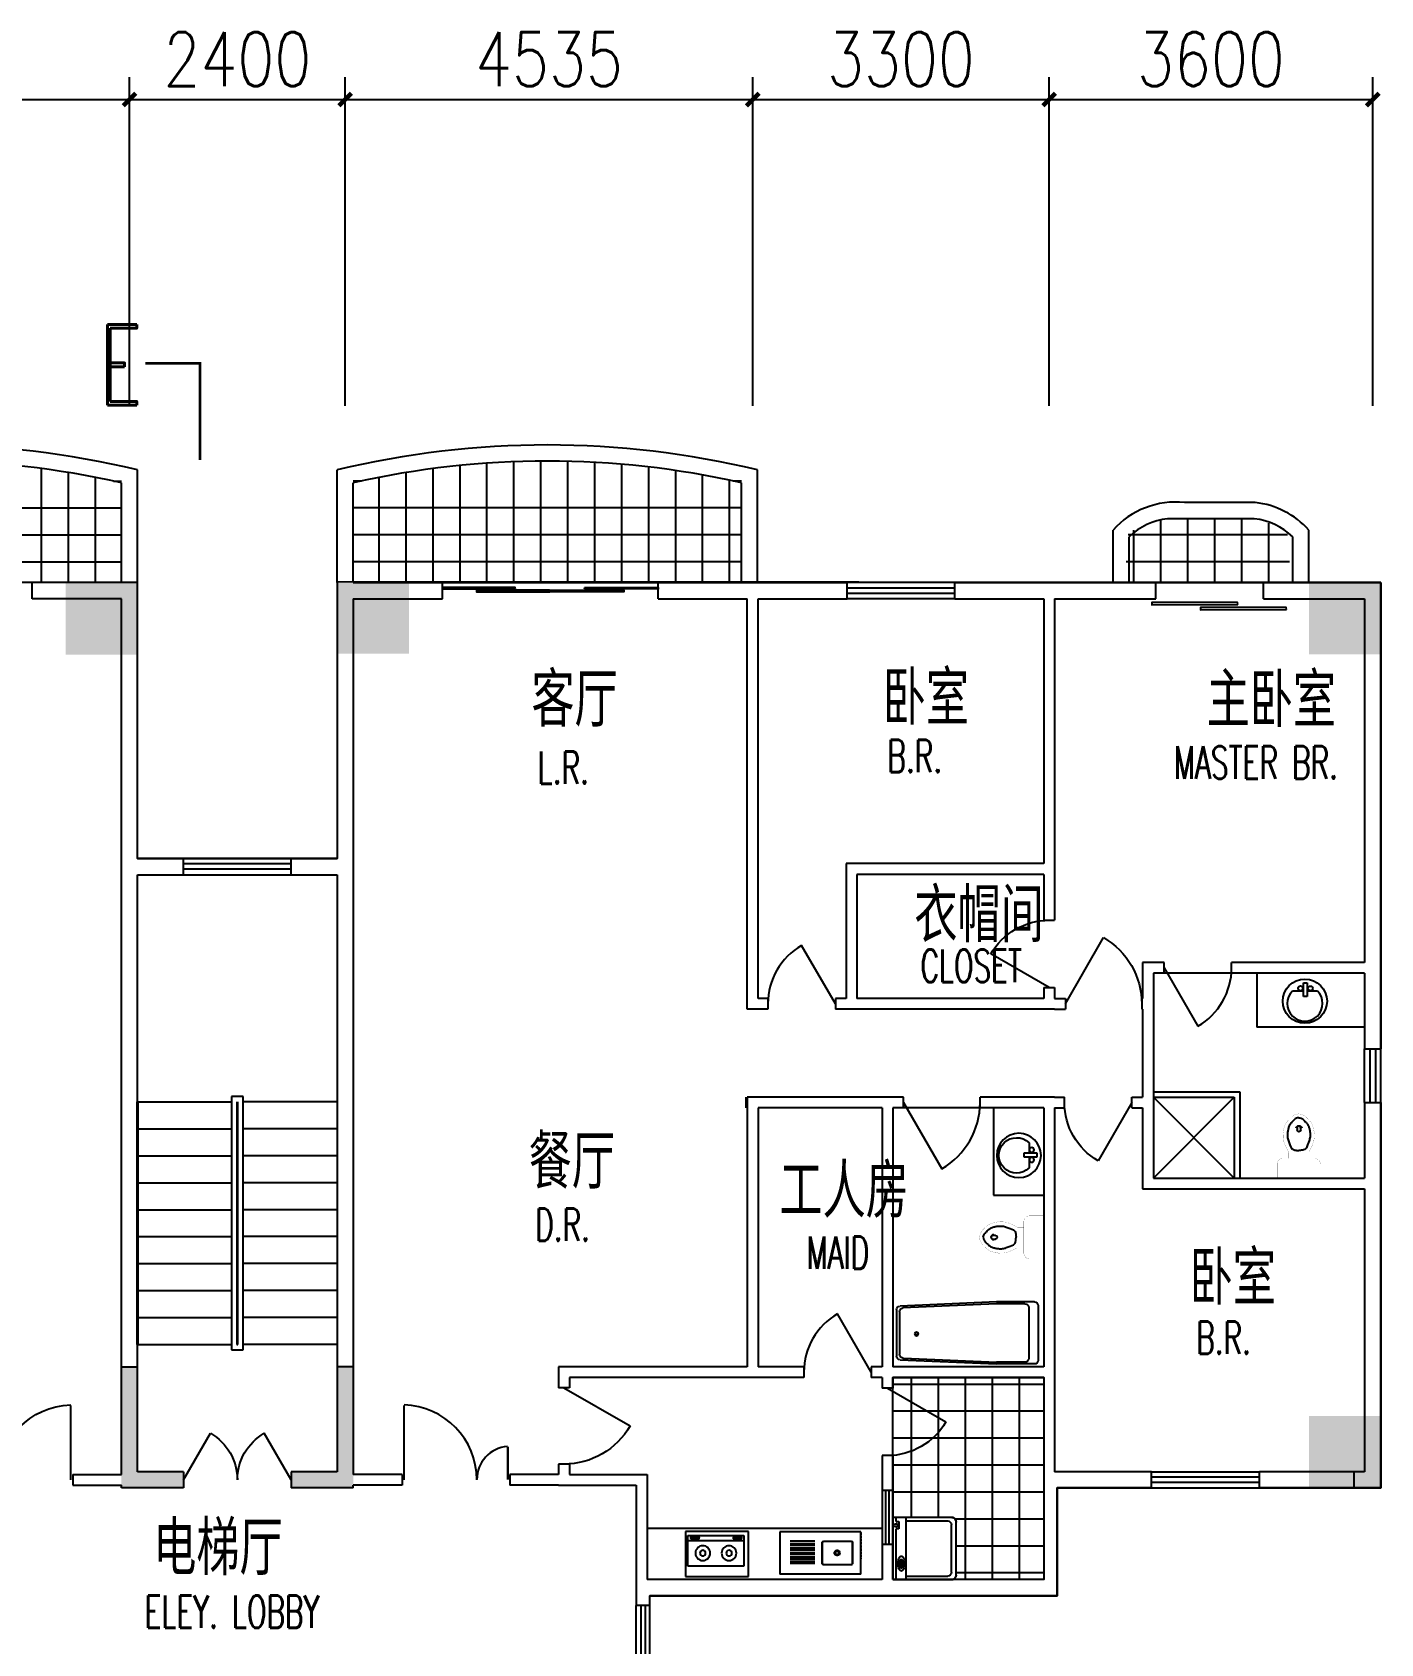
# Model space of a CAD drawing. Header units: millimetres. Extents: x 1360 to 33900, y 536 to 47045.
# Drawn here: x 18892 to 33900, y 29010 to 46951 of the extents above; entities that cross this region are included whole.
import ezdxf
from ezdxf.enums import TextEntityAlignment as Align

# ---------------------------------------------------------------- set-up
doc = ezdxf.new("R2010")
doc.units = ezdxf.units.MM
doc.linetypes.add('HIDDEN', pattern=[0.375, 0.25, -0.125])
for name, color, linetype in [('2', 2, 'Continuous'), ('5', 5, 'Continuous'), ('COLUMN', 7, 'Continuous'), ('DIM', 15, 'Continuous'), ('FL', 1, 'Continuous'), ('FURN', 1, 'Continuous'), ('GROUND', 2, 'Continuous'), ('PUB_TEXT', 7, 'Continuous'), ('PUB_TX', 7, 'Continuous'), ('STAIR', 2, 'Continuous'), ('TOTHER', 7, 'Continuous'), ('WALL', 4, 'Continuous'), ('WINDOW', 5, 'Continuous'), ('WINDOW_TEXT', 7, 'Continuous')]:
    doc.layers.add(name, color=color, linetype=linetype)
doc.styles.add('_HZTXT', font='txt.shx', dxfattribs={"width": 0.8, "bigfont": 'HZTXT.shx'})
doc.styles.add('_ROMAND', font='ROMAND.shx', dxfattribs={"width": 0.8})
doc.styles.add('_SIMPLEX', font='SIMPLEX', dxfattribs={"width": 0.6})
doc.styles.add('CHINA', font='romant', dxfattribs={"width": 0.8, "height": 150, "bigfont": 'fs64f'})
doc.styles.add('DIM_FONT', font='SIMPLEX.shx', dxfattribs={"width": 0.8})
doc.styles.add('SIMPLEX', font='SIMPLEX.SHX')
doc.styles.get("Standard").update_dxf_attribs({"font": 'arial.ttf'})
doc.dimstyles.new('DIMN', dxfattribs={"dimtxt": 300, "dimasz": 1, "dimexe": 250, "dimexo": 300, "dimgap": 150, "dimtad": 1, "dimdec": 0, "dimdsep": 46, "dimtxsty": 'DIM_FONT', "dimblk": '_DIMX', "dimblk1": 'ARCHTICK', "dimblk2": 'ARCHTICK', "dimcen": 0.1, "dimclrt": 7, "dimadec": 0, "dimazin": 0, "dimtfac": 1, "dimtdec": 0, "dimtix": 1, "dimtmove": 2, "dimatfit": 3, "dimldrblk": '_DIMX', "dimfxl": 1, "dimtolj": 1, "dimtzin": 0, "dimarcsym": 0})

# ---------------------------------------------------------------- blocks, each defined once
blk = doc.blocks.new('*X21')
at = {"color": 0}
for p, q in [((54000, 212770), (54000, 214056)), ((54300, 212770), (54300, 214086)), ((54600, 212770), (54600, 214107)), ((54900, 212770), (54900, 214119)), ((55200, 212770), (55200, 214121)), ((55500, 212770), (55500, 214114)), ((55800, 212770), (55800, 214098)), ((56100, 212770), (56100, 214073)), ((56400, 212770), (56400, 214038)), ((52968, 213900), (53059, 213900)), ((53100, 212770), (53100, 213909)), ((53400, 212770), (53400, 213967)), ((53700, 212770), (53700, 214016)), ((56700, 212770), (56700, 213994)), ((57000, 212770), (57000, 213941)), ((57198, 213900), (57288, 213900)), ((52968, 213600), (57288, 213600)), ((52968, 213300), (57288, 213300)), ((52968, 213000), (57288, 213000))]:
    blk.add_line(p, q, dxfattribs=at)
blk = doc.blocks.new('M_A17ORW')
at = {"const_width": 0.02}
for points in [[(-0.481, -0.001), (-0.481, -0.308)], [(0.481, 0.001), (0.481, -0.691)]]:
    blk.add_lwpolyline(points, dxfattribs=at)
for centre, radius, start, end in [((-0.501, -0.003), 0.307, 274.2492, 0.2101), ((0.505, 0.002), 0.699, 180.2762, 268.0603)]:
    blk.add_arc(centre, radius, start, end)
blk = doc.blocks.new('_DBLK1')
for p, q in [((-0.5, 0), (-0.25, -0.433)), ((0.5, 0), (0.25, -0.433))]:
    blk.add_line(p, q)
for centre, start, end in [((-0.5, 0), 300, 0), ((0.5, 0), 180, 240)]:
    blk.add_arc(centre, 0.5, start, end)
at = {"style": 'SIMPLEX', "flags": 9}
blk.add_attdef('A', text='', height=1, dxfattribs=at).set_placement((0, 1.5), align=Align.MIDDLE)
blk = doc.blocks.new('_FZH')
blk.add_solid([(-0.5, -0.5), (0.5, -0.5), (-0.5, 0.5), (0.5, 0.5)])
blk = doc.blocks.new('_WBLK')
for p, q in [((-0.5, 0.5), (0.5, 0.5)), ((0.5, 0.167), (-0.5, 0.167)), ((0.5, -0.167), (-0.5, -0.167)), ((-0.5, -0.5), (0.5, -0.5))]:
    blk.add_line(p, q)
at = {"layer": 'WINDOW_TEXT', "style": 'SIMPLEX', "flags": 9}
blk.add_attdef('A', text='', height=1, dxfattribs=at).set_placement((0, 1.5), align=Align.MIDDLE)
blk = doc.blocks.new('_DBLK')
blk.add_line((-0.5, 0), (0, -0.866))
blk.add_arc((-0.5, 0), 1, 300, 0)
at = {"style": 'SIMPLEX', "flags": 9}
blk.add_attdef('A', text='', height=1, dxfattribs=at).set_placement((0, 1.5), align=Align.MIDDLE)
blk = doc.blocks.new('M_E16')
for p, q in [((-359, -351), (-359, -119)), ((-347, -107), (-34, -107)), ((-22, -119), (-22, -351)), ((63, -103), (336, -103)), ((63, -132), (336, -132)), ((63, -153), (336, -153)), ((63, -182), (336, -182)), ((63, -203), (336, -203)), ((63, -232), (336, -232)), ((63, -253), (336, -253)), ((63, -282), (336, -282)), ((63, -303), (336, -303)), ((63, -332), (336, -332)), ((63, -353), (336, -353)), ((-34, -363), (-347, -363))]:
    blk.add_line(p, q)
for points, const_width in [([(-353, -95), (-370, -113)], 1.91), ([(-370, -357), (-370, -113)], 2), ([(-353, -95), (-28, -95)], 1.8), ([(-10, -113), (-28, -95)], 1.91), ([(-10, -113), (-10, -357)], 2), ([(-370, -357), (-353, -375)], 1.91), ([(-28, -375), (-10, -357)], 1.91), ([(-28, -375), (-353, -375)], 1.8)]:
    blk.add_lwpolyline(points, dxfattribs=dict(const_width=const_width))
for points in [[(-347, -107), (-351, -108), (-354, -110), (-357, -113), (-358, -117), (-359, -119)], [(-22, -119), (-23, -115), (-25, -111), (-28, -109), (-32, -107), (-34, -107)], [(-359, -351), (-358, -355), (-356, -358), (-353, -361), (-349, -363), (-347, -363)], [(-216, -235), (-215, -245), (-209, -255), (-202, -261), (-192, -265), (-182, -265), (-172, -261), (-164, -255), (-159, -245), (-157, -235), (-159, -225), (-164, -215), (-172, -209), (-182, -205), (-192, -205), (-202, -209), (-209, -215), (-215, -225), (-216, -235)], [(-206, -235), (-205, -242), (-201, -248), (-196, -252), (-190, -254), (-183, -254), (-177, -252), (-172, -248), (-169, -242), (-168, -235), (-169, -228), (-172, -222), (-177, -218), (-183, -215), (-190, -215), (-196, -218), (-201, -222), (-205, -228), (-206, -235)], [(-34, -363), (-30, -362), (-26, -360), (-24, -357), (-22, -353), (-22, -351)]]:
    blk.add_lwpolyline(points)
at = {"layer": 'TOTHER', "linetype": 'Continuous'}
for p, q in [((-450, 0), (450, 0)), ((-450, -471), (-450, 0)), ((450, 0), (450, -471)), ((-450, -471), (450, -471))]:
    blk.add_line(p, q, dxfattribs=at)
at = {"layer": 'TOTHER', "linetype": 'HIDDEN'}
blk.add_line((-450, 0), (-450, -300), dxfattribs=at)
at = {"width": 0.8, "flags": 9}
for tag in ['XSIZE', 'YSIZE']:
    blk.add_attdef(tag, (0, 0), '', height=0.5, dxfattribs=at)
blk = doc.blocks.new('M_E19')
for p, q in [((-323, -113), (-323, -456)), ((299, -113), (-323, -113)), ((299, -456), (299, -113)), ((-323, -400), (299, -400)), ((-323, -456), (299, -456)), ((-291, -422), (-291, -434)), ((-216, -432), (-280, -432)), ((-280, -432), (-280, -448)), ((-280, -448), (-216, -448)), ((-216, -448), (-216, -432)), ((-199, -423), (-199, -434)), ((182, -422), (182, -434)), ((193, -432), (193, -448)), ((257, -432), (193, -432)), ((193, -448), (257, -448)), ((257, -448), (257, -432)), ((274, -423), (274, -434))]:
    blk.add_line(p, q)
for points in [[(-199, -423, 0.259034), (-201, -420, 0.076276), (-213, -415, 0.036515), (-226, -412, 0.026615), (-245, -411, 0.026615), (-264, -412, 0.036515), (-277, -415, 0.076276), (-289, -420, 0.259034), (-291, -423, 0.078462), (-291, -424, 0.056762)], [(-199, -434, 0.259034), (-201, -430, 0.076276), (-213, -425, 0.036515), (-226, -423, 0.026615), (-245, -422, 0.026615), (-264, -423, 0.036515), (-277, -425, 0.076276), (-289, -430, 0.259034), (-291, -434, 0.259034), (-289, -437, 0.056762), (-280, -441, 0.036515)], [(-216, -443, 0.008736), (-213, -442, 0.076276), (-201, -437, 0.259034), (-199, -434, 0.259034)], [(274, -423, 0.259034), (272, -420, 0.076276), (260, -415, 0.036515), (247, -412, 0.026615), (228, -411, 0.026615), (209, -412, 0.036515), (196, -415, 0.076276), (184, -420, 0.259034), (182, -423, 0.078462), (182, -424, 0.056762)], [(274, -434, 0.259034), (272, -430, 0.076276), (260, -425, 0.036515), (247, -423, 0.026615), (228, -422, 0.026615), (209, -423, 0.036515), (196, -425, 0.076276), (184, -430, 0.259034), (182, -434, 0.259034), (184, -437, 0.056762), (193, -441, 0.036515)], [(257, -443, 0.008736), (260, -442, 0.076276), (272, -437, 0.259034), (274, -434, 0.259034)]]:
    blk.add_lwpolyline(points, format="xyb")
at = {"layer": 'TOTHER', "linetype": 'Continuous'}
for p, q in [((-350, 0), (350, 0)), ((-350, -500), (-350, 0)), ((350, 0), (350, -500)), ((350, -500), (-350, -500))]:
    blk.add_line(p, q, dxfattribs=at)
for centre, radius in [((-158, -259), 82.5), ((134, -259), 82.5), ((-158, -259), 31.6), ((134, -259), 31.6)]:
    blk.add_circle(centre, radius, dxfattribs=at)
at = {"width": 0.8, "flags": 9}
for tag in ['XSIZE', 'YSIZE']:
    blk.add_attdef(tag, (0, 0), '', height=0.5, dxfattribs=at)
blk = doc.blocks.new('M_E20')
for p, q in [((345, 0), (-345, 0)), ((-302, -36), (-345, -36)), ((-307, -144), (-307, -611)), ((-302, -35), (-302, -66)), ((-302, -66), (-219, -66)), ((-219, -66), (-219, -35)), ((345, -36), (-219, -36)), ((123, -87), (123, -99)), ((133, -96), (133, -113)), ((198, -96), (133, -96)), ((133, -113), (198, -113)), ((198, -113), (198, -96)), ((215, -88), (215, -99)), ((307, -144), (307, -611)), ((267, -651), (-267, -651))]:
    blk.add_line(p, q)
blk.add_lwpolyline([(83, -94, 0.185158), (88, -107, 0.102042), (108, -122, 0.060862), (133, -130, 0.047173), (166, -133, 0.047173), (200, -130, 0.060862), (225, -122, 0.102042), (245, -107, 0.185158), (250, -94, 0.185158), (245, -82, 0.102042), (225, -67, 0.060862), (200, -59, 0.047173), (166, -56, 0.047173), (133, -59, 0.060862), (108, -67, 0.102042), (88, -82, 0.185158)], format="xyb", close=True)
for points in [[(215, -88, 0.259034), (213, -85, 0.076276), (201, -80, 0.036515), (188, -77, 0.026615), (169, -76, 0.026615), (150, -77, 0.036515), (137, -80, 0.076276), (125, -85, 0.259034), (123, -88, 0.078462), (123, -89, 0.056762)], [(215, -99, 0.259034), (213, -95, 0.076276), (201, -90, 0.036515), (188, -88, 0.026615), (169, -87, 0.026615), (150, -88, 0.036515), (137, -90, 0.076276), (125, -95, 0.259034), (123, -99, 0.259034), (125, -102, 0.056762), (133, -106, 0.036515)], [(198, -108, 0.008736), (201, -107, 0.076276), (213, -102, 0.259034), (215, -99, 0.259034)]]:
    blk.add_lwpolyline(points, format="xyb")
blk.add_circle((-259, -35), 17.5)
for centre, start, end in [((-267, -611), 180, 270), ((267, -611), 270, 0)]:
    blk.add_arc(centre, 40, start, end)
at = {"layer": 'TOTHER', "linetype": 'Continuous'}
for p, q in [((-345, -656), (-345, 0)), ((345, 0), (345, -656)), ((-345, -145), (345, -145)), ((295, -706), (-295, -706))]:
    blk.add_line(p, q, dxfattribs=at)
for centre, start, end in [((-295, -656), 180, 270), ((295, -656), 270, 0)]:
    blk.add_arc(centre, 50, start, end, dxfattribs=at)
at = {"width": 0.8, "flags": 9}
for tag in ['XSIZE', 'YSIZE']:
    blk.add_attdef(tag, (0, 0), '', height=0.5, dxfattribs=at)
blk = doc.blocks.new('M_A14NPV')
for points in [[(0.18, 0.178), (0.177, 0.16), (-0.617, 0.16), (-0.617, 0.181)], [(0.632, 0.226), (0.629, 0.208), (-0.164, 0.208), (-0.164, 0.229)]]:
    blk.add_lwpolyline(points, close=True)
blk = doc.blocks.new('*X22')
at = {"color": 0}
for p, q in [((47100, 212770), (47100, 213429)), ((47400, 212770), (47400, 213480)), ((47700, 212770), (47700, 213480)), ((48000, 212770), (48000, 213480)), ((48300, 212770), (48300, 213474)), ((48600, 212770), (48600, 213351)), ((46890, 213300), (48666, 213300)), ((46868, 213000), (48688, 213000))]:
    blk.add_line(p, q, dxfattribs=at)
blk = doc.blocks.new('_A24RUL')
for points in [[(0, 0.0051), (-0.0011, -0.0013), (-0.3414, -0.0013), (-0.3414, 0.006)], [(0.0028, 0.0051), (0.0039, -0.0013), (0.3414, -0.0013), (0.3414, 0.006)], [(-0.1584, -0.0077), (-0.1595, -0.0141), (-0.4998, -0.0141), (-0.4998, -0.0068)], [(0.1612, -0.0087), (0.1622, -0.0151), (0.4998, -0.0151), (0.4998, -0.0078)]]:
    blk.add_lwpolyline(points, close=True)
blk = doc.blocks.new('M_E13')
for p, q in [((-572, 18), (-536, 18)), ((-572, 18), (-572, 18)), ((-536, -22), (-572, -21))]:
    blk.add_line(p, q)
at = {"const_width": 1.5}
for points in [[(-155, 240, 0.414214), (-220, 175, 0.414214)], [(-715, 0, -0.037932), (-709, 28, -0.057502), (-702, 46, -0.011128), (-686, 72, -0.047419), (-682, 78, -0.013557), (-669, 92, -0.010422), (-651, 109, -0.006492), (-632, 126, -0.010986), (-621, 135, -0.031118), (-607, 144, -0.031821), (-592, 152, -0.025304), (-572, 159, -0.028493), (-555, 164), (-520, 171), (-500, 175, -0.104917), (-492, 175, 0.047512), (-474, 173, 0.018859), (-460, 173, -0.025251), (-449, 173, -0.024361), (-434, 171, -0.018727), (-416, 168, -0.011084), (-401, 164, -0.017664), (-391, 161, -0.012553), (-375, 154, -0.012341), (-358, 147), (-320, 128, -0.005054), (-308, 122, -0.002567), (-285, 110)], [(-715, 0, 0.037932), (-709, -28, 0.057502), (-702, -46, 0.011128), (-686, -72, 0.047419), (-682, -78, 0.013557), (-669, -92, 0.010422), (-651, -109, 0.006492), (-632, -126, 0.010986), (-621, -135, 0.031118), (-607, -144, 0.031821), (-592, -152, 0.025304), (-572, -159, 0.028493), (-555, -164), (-520, -171), (-500, -175, 0.104917), (-492, -175, -0.047512), (-474, -173, -0.018859), (-460, -173, 0.025251), (-449, -173, 0.024361), (-434, -171, 0.018727), (-416, -168, 0.011084), (-401, -164, 0.017664), (-391, -161, 0.012553), (-375, -154, 0.012341), (-358, -147), (-320, -128, 0.005054), (-308, -122, 0.002567), (-285, -110)], [(-220, -175, 0.414214), (-155, -240, 0.414214)]]:
    blk.add_lwpolyline(points, format="xyb", dxfattribs=at)
for points in [[(0, 240), (-155, 240)], [(0, -240), (0, 240)], [(-220, 110), (-285, 110)], [(-220, 175), (-220, -175)], [(-285, -110), (-220, -110)], [(-155, -240), (0, -240)]]:
    blk.add_lwpolyline(points, dxfattribs=at)
for points in [[(-672, -1, -0.054114), (-666, 25, -0.08891), (-658, 39, -0.006714), (-643, 55, -0.014531), (-636, 63, -0.010713), (-618, 80, -0.017575), (-606, 90, -0.037222), (-591, 100, -0.034599), (-573, 109, -0.02298), (-556, 115, -0.023613), (-539, 119, -0.014842), (-522, 122, -0.012533), (-502, 125, -0.021838), (-477, 126, -0.029407), (-459, 125, -0.029465), (-436, 121, -0.031881), (-416, 114), (-371, 97), (-337, 83, -0.135973), (-324, 73, -0.099517), (-314, 52, -0.016651), (-311, 40, -0.010977), (-308, 20, -0.015331), (-308, 12, -0.010106), (-307, -1)], [(-672, -1, 0.054114), (-666, -26, 0.08891), (-658, -40, 0.006714), (-643, -57, 0.014531), (-636, -64, 0.010713), (-618, -82, 0.017575), (-606, -92, 0.037222), (-591, -102, 0.034599), (-573, -111, 0.02298), (-556, -117, 0.023613), (-539, -121, 0.014842), (-522, -124, 0.012533), (-502, -126, 0.021838), (-477, -127, 0.029407), (-459, -126, 0.029465), (-436, -122, 0.031881), (-416, -116), (-371, -99), (-337, -85, 0.135973), (-324, -75, 0.099517), (-314, -54, 0.016651), (-311, -41, 0.010977), (-308, -21, 0.015331), (-308, -13, 0.010106), (-307, -1)]]:
    blk.add_lwpolyline(points, format="xyb")
for centre, radius, start, end in [((-549, -3), 33.2, 100.0495, 259.9505), ((-536, -2), 20, 270, 90)]:
    blk.add_arc(centre, radius, start, end)
at = {"width": 0.8, "flags": 9}
for tag in ['XSIZE', 'YSIZE']:
    blk.add_attdef(tag, (0, 0), '', height=0.5, dxfattribs=at)
blk = doc.blocks.new('M_E33IEP')
at = {"linetype": 'Continuous'}
for p, q in [((44, -21), (44, 20)), ((44, 20), (194, 20)), ((135, 135), (135, 20)), ((194, 20), (194, -21)), ((194, -21), (44, -21)), ((135, -21), (135, -144))]:
    blk.add_line(p, q, dxfattribs=at)
for centre, radius in [((248, -5), 246), ((106, 56), 26.7), ((105, -55), 26.7)]:
    blk.add_circle(centre, radius, dxfattribs=at)
blk.add_arc((274, -5), 197, 225.2527, 134.7473, dxfattribs=at)
at = {"style": 'DIM_FONT', "width": 0.8, "flags": 9}
for tag in ['XSIZE', 'YSIZE']:
    blk.add_attdef(tag, (0, 0), '', height=0.5, dxfattribs=at)
at = {"linetype": 'Continuous', "style": 'CHINA', "width": 0.8, "flags": 9}
for tag in ['XSIZE', 'YSIZE']:
    blk.add_attdef(tag, (2, -251), '', height=150, dxfattribs=at)
blk = doc.blocks.new('M_E10')
for p, q in [((-740, -70), (-740, -680)), ((-700, -30), (-302, -30)), ((-640, -90), (-640, -660)), ((-600, -50), (-300, -50)), ((-300, -50), (695, -96)), ((-298, -30), (724, -76)), ((730, -136), (730, -614)), ((760, -116), (760, -634)), ((695, -654), (-300, -700)), ((685, -654), (-300, -700)), ((724, -674), (-298, -720)), ((-700, -720), (-302, -720)), ((-600, -700), (-300, -700))]:
    blk.add_line(p, q)
at = {"const_width": 1.5}
for points in [[(-800, 0), (800, 0)], [(-800, -750), (-800, 0)], [(800, 0), (800, -750)], [(800, -750), (-800, -750)]]:
    blk.add_lwpolyline(points, dxfattribs=at)
for radius in [20, 16]:
    blk.add_circle((550, -386), radius)
for centre, start, end in [((-700, -70), 90, 180), ((-600, -90), 90, 180), ((-302, -70), 83.7966, 90), ((690, -136), 0, 83.3675), ((720, -116), 0, 83.7966), ((-700, -680), 180, 270), ((-600, -660), 180, 270), ((690, -614), 276.6325, 0), ((720, -634), 276.2034, 0), ((-302, -680), 270, 276.2034)]:
    blk.add_arc(centre, 40, start, end)
at = {"width": 0.8, "flags": 9}
for tag in ['XSIZE', 'YSIZE']:
    blk.add_attdef(tag, (0, 0), '', height=0.5, dxfattribs=at)
blk = doc.blocks.new('_DIMX')
at = {"const_width": 50}
blk.add_lwpolyline([(-70, -70), (70, 70)], dxfattribs=at)
blk = doc.blocks.new('*D25')
at = {"color": 1, "linetype": 'ByBlock', "transparency": 16777216}
for p, q in [((-1146957, 459625), (-1146957, 463284)), ((-1142422, 459625), (-1142422, 463284)), ((-1146956, 463034), (-1142423, 463034))]:
    blk.add_line(p, q, dxfattribs=at)
at = {"layer": 'DEFPOINTS', "color": 0, "linetype": 'ByBlock', "transparency": 16777216}
for p in [(-1142422, 463034), (-1146957, 459325), (-1142422, 459325)]:
    blk.add_point(p, dxfattribs=at)
at = {"color": 1, "linetype": 'ByBlock', "transparency": 16777216, "rotation": 180}
blk.add_blockref('_DIMX', (-1146957, 463034), dxfattribs=at)
at = {"color": 1, "linetype": 'ByBlock', "transparency": 16777216}
blk.add_blockref('_DIMX', (-1142422, 463034), dxfattribs=at)
at = {"color": 7, "linetype": 'ByBlock', "transparency": 16777216, "insert": (-1144689, 463484), "char_height": 600, "attachment_point": 5, "style": 'DIM_FONT'}
blk.add_mtext('\\A1;4535', dxfattribs=at)
blk = doc.blocks.new('_ARCHTICK')
at = {"color": 0, "linetype": 'ByBlock', "const_width": 0.15}
blk.add_lwpolyline([(-0.5, -0.5), (0.5, 0.5)], dxfattribs=at)
blk = doc.blocks.new('*D26')
at = {"color": 1, "linetype": 'ByBlock', "transparency": 16777216}
for p, q in [((-1142422, 459625), (-1142422, 463284)), ((-1140022, 459625), (-1140022, 463284)), ((-1142421, 463034), (-1140023, 463034))]:
    blk.add_line(p, q, dxfattribs=at)
at = {"layer": 'DEFPOINTS', "color": 0, "linetype": 'ByBlock', "transparency": 16777216}
for p in [(-1140022, 463034), (-1142422, 459325), (-1140022, 459325)]:
    blk.add_point(p, dxfattribs=at)
at = {"color": 1, "linetype": 'ByBlock', "transparency": 16777216, "rotation": 180}
blk.add_blockref('_DIMX', (-1142422, 463034), dxfattribs=at)
at = {"color": 1, "linetype": 'ByBlock', "transparency": 16777216}
blk.add_blockref('_DIMX', (-1140022, 463034), dxfattribs=at)
at = {"color": 7, "linetype": 'ByBlock', "transparency": 16777216, "insert": (-1141222, 463484), "char_height": 600, "attachment_point": 5, "style": 'DIM_FONT'}
blk.add_mtext('\\A1;2400', dxfattribs=at)
blk = doc.blocks.new('*D27')
at = {"color": 1, "linetype": 'ByBlock', "transparency": 16777216}
for p, q in [((-1140022, 459625), (-1140022, 463284)), ((-1135487, 459625), (-1135487, 463284)), ((-1140021, 463034), (-1135488, 463034))]:
    blk.add_line(p, q, dxfattribs=at)
at = {"layer": 'DEFPOINTS', "color": 0, "linetype": 'ByBlock', "transparency": 16777216}
for p in [(-1135487, 463034), (-1140022, 459325), (-1135487, 459325)]:
    blk.add_point(p, dxfattribs=at)
at = {"color": 1, "linetype": 'ByBlock', "transparency": 16777216, "rotation": 180}
blk.add_blockref('_DIMX', (-1140022, 463034), dxfattribs=at)
at = {"color": 1, "linetype": 'ByBlock', "transparency": 16777216}
blk.add_blockref('_DIMX', (-1135487, 463034), dxfattribs=at)
at = {"color": 7, "linetype": 'ByBlock', "transparency": 16777216, "insert": (-1137754, 463484), "char_height": 600, "attachment_point": 5, "style": 'DIM_FONT'}
blk.add_mtext('\\A1;4535', dxfattribs=at)
blk = doc.blocks.new('*D28')
at = {"color": 1, "linetype": 'ByBlock', "transparency": 16777216}
for p, q in [((-1135487, 459625), (-1135487, 463284)), ((-1132187, 459625), (-1132187, 463284)), ((-1135486, 463034), (-1132188, 463034))]:
    blk.add_line(p, q, dxfattribs=at)
at = {"layer": 'DEFPOINTS', "color": 0, "linetype": 'ByBlock', "transparency": 16777216}
for p in [(-1132187, 463034), (-1135487, 459325), (-1132187, 459325)]:
    blk.add_point(p, dxfattribs=at)
at = {"color": 1, "linetype": 'ByBlock', "transparency": 16777216, "rotation": 180}
blk.add_blockref('_DIMX', (-1135487, 463034), dxfattribs=at)
at = {"color": 1, "linetype": 'ByBlock', "transparency": 16777216}
blk.add_blockref('_DIMX', (-1132187, 463034), dxfattribs=at)
at = {"color": 7, "linetype": 'ByBlock', "transparency": 16777216, "insert": (-1133837, 463484), "char_height": 600, "attachment_point": 5, "style": 'DIM_FONT'}
blk.add_mtext('\\A1;3300', dxfattribs=at)
blk = doc.blocks.new('*D29')
at = {"color": 1, "linetype": 'ByBlock', "transparency": 16777216}
for p, q in [((-1132187, 459625), (-1132187, 463284)), ((-1128587, 459625), (-1128587, 463284)), ((-1132186, 463034), (-1128588, 463034))]:
    blk.add_line(p, q, dxfattribs=at)
at = {"layer": 'DEFPOINTS', "color": 0, "linetype": 'ByBlock', "transparency": 16777216}
for p in [(-1128587, 463034), (-1132187, 459325), (-1128587, 459325)]:
    blk.add_point(p, dxfattribs=at)
at = {"color": 1, "linetype": 'ByBlock', "transparency": 16777216, "rotation": 180}
blk.add_blockref('_DIMX', (-1132187, 463034), dxfattribs=at)
at = {"color": 1, "linetype": 'ByBlock', "transparency": 16777216}
blk.add_blockref('_DIMX', (-1128587, 463034), dxfattribs=at)
at = {"color": 7, "linetype": 'ByBlock', "transparency": 16777216, "insert": (-1130387, 463484), "char_height": 600, "attachment_point": 5, "style": 'DIM_FONT'}
blk.add_mtext('\\A1;3600', dxfattribs=at)
blk = doc.blocks.new('A$C42724761')
at = {"layer": '5'}
h = blk.add_hatch(dxfattribs=at)
h.set_pattern_fill('U,_O', color=256, scale=300, double=1, pattern_type=0)
h.set_pattern_definition([(180, (-465422.47, -248898.2), (0, 300), []), (90, (-465422.47, -248898.2), (300, 2e-14), [])])
edge = h.paths.add_edge_path()
edge.add_line((27016.1, 24034.1), (27016.1, 25594.1))
edge.add_line((27016.1, 25594.1), (28696.1, 25594.1))
edge.add_line((28696.1, 25594.1), (28696.1, 23344.1))
edge.add_line((28696.1, 23344.1), (27672, 23344.1))
edge.add_arc((27672, 23394.1), 50, 270, 360)
edge.add_line((27722, 23394.1), (27722, 23984.1))
edge.add_arc((27672, 23984.1), 50, 0, 90)
edge.add_line((27672, 24034.1), (27016.1, 24034.1))
for p, q in [((18431.1, 25714.1), (18611.1, 25714.1)), ((21011.1, 25714.1), (20831.1, 25714.1))]:
    blk.add_line(p, q)
at = {"const_width": 30}
blk.add_lwpolyline([(18698.6, 36884.5), (19304.7, 36884.5), (19304.7, 35807.4)], dxfattribs=at)
for points in [[(18431.1, 25714.1), (18431.1, 24364.1), (18611.1, 25714.1), (18613.8, 24362.8)], [(21011.1, 25714.1), (21011.1, 24364.1), (20831.1, 25714.1), (20828.4, 24362.8)], [(18613.5, 24544.1), (18613.8, 24362.8), (19121.1, 24544.1), (19121.1, 24364.1)], [(20828.8, 24544.1), (20828.4, 24362.8), (20321.1, 24544.1), (20321.1, 24364.1)]]:
    blk.add_solid(points)
at = {"layer": '2'}
for p, q in [((18431.1, 34444.1), (18431.1, 35554.1)), ((18611.1, 34444.1), (18611.1, 35696.9)), ((20831.1, 34444.1), (20831.1, 35696.9)), ((21011.1, 34444.1), (21011.1, 35554.1)), ((25331.1, 34444.1), (25331.1, 35554.1)), ((25511.1, 34444.1), (25511.1, 35696.9)), ((31049.1, 35334.1), (30262.1, 35334.1)), ((29466.1, 34444.1), (29466.1, 35026.8)), ((31038.9, 35154.1), (30073.3, 35154.1)), ((31646.1, 34444.1), (31646.1, 35026.8)), ((29646.1, 34444.1), (29646.1, 34954.1)), ((31466.1, 34444.1), (31466.1, 34954.1))]:
    blk.add_line(p, q, dxfattribs=at)
for centre, radius, start, end in [((16271.1, 26001.7), 9973.6, 76.43076, 103.56924), ((23171.1, 26001.7), 9973.6, 76.43076, 103.56924), ((16271.1, 26001.7), 9793.6, 77.25848, 102.74152), ((23171.1, 26001.7), 9793.6, 77.25848, 102.74152), ((30162.6, 34407.1), 932.3, 83.87657, 138.33718), ((30949.6, 34407.1), 932.3, 41.66282, 83.87657), ((30162.6, 34407.1), 752.3, 96.81752, 133.35783), ((30949.6, 34407.1), 752.3, 46.64217, 83.18248)]:
    blk.add_arc(centre, radius, start, end, dxfattribs=at)
at = {"layer": '5'}
for p, q in [((22003.6, 34444.1), (24403.6, 34444.1)), ((29941.1, 34444.1), (31141.1, 34444.1))]:
    blk.add_line(p, q, dxfattribs=at)
blk.add_lwpolyline([(27016.1, 24034.1), (27016.1, 25594.1), (28696.1, 25594.1), (28696.1, 23344.1), (27672, 23344.1, 0.4142136), (27722, 23394.1), (27722, 23984.1, 0.4142136), (27672, 24034.1), (27016.1, 24034.1)], format="xyb", dxfattribs=at)
at = {"layer": 'FL'}
for p, q in [((31066.1, 30094.1), (31066.1, 29494.1)), ((32266.1, 29494.1), (31066.1, 29494.1)), ((29916.1, 28774.1), (30876.1, 28774.1)), ((29916.1, 28714.1), (30816.1, 28714.1)), ((30816.1, 28714.1), (29916.1, 27814.1)), ((29916.1, 28714.1), (30816.1, 27814.1)), ((30816.1, 28714.1), (30816.1, 27814.1)), ((30876.1, 28774.1), (30876.1, 27814.1))]:
    blk.add_line(p, q, dxfattribs=at)
at = {"layer": 'FURN'}
for p, q in [((28134.4, 28594.1), (28134.4, 27624)), ((28134.4, 27624), (28696.1, 27624)), ((26895.3, 23914.1), (24281, 23914.1))]:
    blk.add_line(p, q, dxfattribs=at)
at = {"layer": 'GROUND'}
for p, q in [((30786.1, 30094.1), (30036.1, 30094.1)), ((27986.1, 28594.1), (27136.1, 28594.1))]:
    blk.add_line(p, q, dxfattribs=at)
at = {"layer": 'STAIR'}
for p, q in [((19786.3, 28721.6), (19656.3, 28721.6)), ((19656.3, 28721.6), (19656.3, 25901.6)), ((19786.3, 25901.6), (19786.3, 28721.6)), ((18607.2, 25961.6), (18607.2, 28661.6)), ((18615.1, 28661.6), (19656.3, 28661.6)), ((18615.1, 28661.6), (18615.1, 25961.6)), ((19716.3, 28661.6), (19716.3, 25961.6)), ((19726.3, 25961.6), (19726.3, 28661.6)), ((20835.1, 28661.6), (19786.3, 28661.6)), ((20835.1, 25961.6), (20835.1, 28661.6)), ((18615.1, 28361.6), (19656.3, 28361.6)), ((20835.1, 28361.6), (19786.3, 28361.6)), ((18615.1, 28061.6), (19656.3, 28061.6)), ((20835.1, 28061.6), (19786.3, 28061.6)), ((18615.1, 27761.6), (19656.3, 27761.6)), ((20835.1, 27761.6), (19786.3, 27761.6)), ((18615.1, 27461.6), (19656.3, 27461.6)), ((20835.1, 27461.6), (19786.3, 27461.6)), ((18615.1, 27161.6), (19656.3, 27161.6)), ((20835.1, 27161.6), (19786.3, 27161.6)), ((18615.1, 26861.6), (19656.3, 26861.6)), ((20835.1, 26861.6), (19786.3, 26861.6)), ((18615.1, 26561.6), (19656.3, 26561.6)), ((20835.1, 26561.6), (19786.3, 26561.6)), ((18615.1, 26261.6), (19656.3, 26261.6)), ((20835.1, 26261.6), (19786.3, 26261.6)), ((18615.1, 25961.6), (19656.3, 25961.6)), ((19656.3, 25901.6), (19786.3, 25901.6)), ((19716.3, 25961.6), (19726.3, 25961.6)), ((20835.1, 25961.6), (19786.3, 25961.6))]:
    blk.add_line(p, q, dxfattribs=at)
at = {"layer": 'WALL'}
for p, q in [((17438.6, 34264.1), (17438.6, 34444.1)), ((18431.1, 34444.1), (17438.6, 34444.1)), ((18611.1, 31371), (18611.1, 34444.1)), ((20831.1, 34444.1), (20831.1, 31371)), ((21011.1, 34444.1), (22003.6, 34444.1)), ((22003.6, 34264.1), (22003.6, 34444.1)), ((24403.6, 34264.1), (24403.6, 34444.1)), ((24403.6, 34444.1), (26506.1, 34444.1)), ((26506.1, 34264.1), (26506.1, 34444.1)), ((27706.1, 34264.1), (27706.1, 34444.1)), ((27706.1, 34444.1), (29941.1, 34444.1)), ((29941.1, 34264.1), (29941.1, 34444.1)), ((31141.1, 34444.1), (32446.1, 34444.1)), ((31141.1, 34264.1), (31141.1, 34444.1)), ((32446.1, 34444.1), (32446.1, 29254.1)), ((18431.1, 34264.1), (17438.6, 34264.1)), ((18431.1, 24514.1), (18431.1, 34264.1)), ((21011.1, 34264.1), (22003.6, 34264.1)), ((21011.1, 34264.1), (21011.1, 24514.1)), ((24403.6, 34264.1), (25396.1, 34264.1)), ((25396.1, 29694.1), (25396.1, 34264.1)), ((25516.1, 29814.1), (25516.1, 34264.1)), ((25516.1, 34264.1), (26506.1, 34264.1)), ((27706.1, 34264.1), (28696.1, 34264.1)), ((28696.1, 34264.1), (28696.1, 31314.1)), ((28816.1, 34264.1), (29941.1, 34264.1)), ((28816.1, 34264.1), (28816.1, 30684.1)), ((31141.1, 34264.1), (32266.1, 34264.1)), ((32266.1, 34264.1), (32266.1, 30214.1)), ((18611.1, 31371), (19121.1, 31371)), ((19121.1, 31191), (19121.1, 31371)), ((20321.1, 31371), (20831.1, 31371)), ((20321.1, 31191), (20321.1, 31371)), ((26496.1, 31314.1), (26496.1, 29814.1)), ((28696.1, 31314.1), (26496.1, 31314.1)), ((18611.1, 24544.1), (18611.1, 31191)), ((18611.1, 31191), (19121.1, 31191)), ((20321.1, 31191), (20831.1, 31191)), ((20831.1, 31191), (20831.1, 24544.1)), ((26616.1, 31194.1), (26616.1, 29814.1)), ((28696.1, 31194.1), (26616.1, 31194.1)), ((28696.1, 31194.1), (28696.1, 30684.1)), ((28696.1, 30684.1), (28816.1, 30684.1)), ((30036.1, 30214.1), (29796.1, 30214.1)), ((29796.1, 30214.1), (29796.1, 29814.1)), ((30036.1, 30094.1), (30036.1, 30214.1)), ((32266.1, 30214.1), (30786.1, 30214.1)), ((30786.1, 30094.1), (30786.1, 30214.1)), ((30036.1, 30094.1), (29916.1, 30094.1)), ((29916.1, 30094.1), (29916.1, 27814.1)), ((32266.1, 30094.1), (30786.1, 30094.1)), ((32266.1, 30094.1), (32266.1, 29254.1)), ((25626.1, 29814.1), (25516.1, 29814.1)), ((25626.1, 29814.1), (25626.1, 29694.1)), ((26376.1, 29814.1), (26376.1, 29694.1)), ((26496.1, 29814.1), (26376.1, 29814.1)), ((28696.1, 29814.1), (26616.1, 29814.1)), ((28696.1, 29934.1), (28696.1, 29814.1)), ((28696.1, 29934.1), (28816.1, 29934.1)), ((28816.1, 29934.1), (28816.1, 29814.1)), ((28816.1, 29814.1), (28936.1, 29814.1)), ((28936.1, 29814.1), (28936.1, 29694.1)), ((29786.1, 29814.1), (29796.1, 29814.1)), ((29786.1, 29814.1), (29786.1, 29694.1)), ((25626.1, 29694.1), (25396.1, 29694.1)), ((28816.1, 29694.1), (26376.1, 29694.1)), ((28816.1, 29694.1), (28936.1, 29694.1)), ((29786.1, 29694.1), (29796.1, 29694.1)), ((29796.1, 29694.1), (29796.1, 28714.1)), ((32266.1, 29254.1), (32446.1, 29254.1)), ((25384.2, 28594.1), (25384.2, 28714.1)), ((27136.1, 28714.1), (25396.1, 28714.1)), ((25396.1, 28714.1), (25396.1, 25714.1)), ((27136.1, 28594.1), (27136.1, 28714.1)), ((27986.1, 28594.1), (27986.1, 28714.1)), ((28816.1, 28714.1), (27986.1, 28714.1)), ((28816.1, 28714.1), (28926.1, 28714.1)), ((28926.1, 28594.1), (28926.1, 28714.1)), ((29676.1, 28714.1), (29796.1, 28714.1)), ((29676.1, 28594.1), (29676.1, 28714.1)), ((26896.1, 28594.1), (25516.1, 28594.1)), ((25516.1, 28594.1), (25516.1, 25714.1)), ((26896.1, 28594.1), (26896.1, 25714.1)), ((27136.1, 28594.1), (27016.1, 28594.1)), ((27016.1, 28594.1), (27016.1, 25714.1)), ((28696.1, 28594.1), (27986.1, 28594.1)), ((28696.1, 28594.1), (28696.1, 25714.1)), ((28816.1, 28594.1), (28816.1, 24544.1)), ((28816.1, 28594.1), (28926.1, 28594.1)), ((29676.1, 28594.1), (29796.1, 28594.1)), ((29796.1, 28594.1), (29796.1, 27694.1)), ((32266.1, 28654.1), (32446.1, 28654.1)), ((32266.1, 28654.1), (32266.1, 27814.1)), ((32446.1, 28654.1), (32446.1, 24364.1)), ((29916.1, 27814.1), (32266.1, 27814.1)), ((29796.1, 27694.1), (32266.1, 27694.1)), ((32266.1, 27694.1), (32266.1, 24544.1)), ((25396.1, 25714.1), (23296.1, 25714.1)), ((23296.1, 25714.1), (23296.1, 25479.1)), ((26026.1, 25714.1), (25516.1, 25714.1)), ((26026.1, 25714.1), (26026.1, 25594.1)), ((26896.1, 25714.1), (26776.1, 25714.1)), ((26776.1, 25714.1), (26776.1, 25594.1)), ((28696.1, 25714.1), (27016.1, 25714.1)), ((23416.1, 25479.1), (23296.1, 25479.1)), ((25516.1, 25594.1), (23416.1, 25594.1)), ((23416.1, 25594.1), (23416.1, 25479.1)), ((26026.1, 25594.1), (25516.1, 25594.1)), ((26896.1, 25594.1), (26776.1, 25594.1)), ((26896.1, 25594.1), (26896.1, 25474.1)), ((27016.1, 25594.1), (27016.1, 25474.1)), ((28696.1, 25594.1), (27016.1, 25594.1)), ((28696.1, 25594.1), (28696.1, 23344.1)), ((27016.1, 25474.1), (26896.1, 25474.1)), ((23296.1, 24629.1), (23296.1, 24514.1)), ((23416.1, 24629.1), (23296.1, 24629.1)), ((23416.1, 24629.1), (23416.1, 24514.1)), ((26896.1, 24724.1), (26896.1, 24334.1)), ((27016.1, 24724.1), (26896.1, 24724.1)), ((27016.1, 24724.1), (27016.1, 24334.1)), ((17888.6, 24514.1), (17888.6, 24394.1)), ((17888.6, 24514.1), (18431.1, 24514.1)), ((19121.1, 24544.1), (18611.1, 24544.1)), ((19121.1, 24544.1), (19121.1, 24364.1)), ((20831.1, 24544.1), (20321.1, 24544.1)), ((20321.1, 24544.1), (20321.1, 24364.1)), ((21553.6, 24514.1), (21011.1, 24514.1)), ((21553.6, 24514.1), (21553.6, 24394.1)), ((22753.6, 24514.1), (22753.6, 24394.1)), ((23296.1, 24514.1), (22753.6, 24514.1)), ((23416.1, 24514.1), (24281, 24514.1)), ((24281, 24514.1), (24281, 23344.1)), ((29896.1, 24544.1), (28816.1, 24544.1)), ((29896.1, 24364.1), (29896.1, 24544.1)), ((32146.1, 24544.1), (31096.1, 24544.1)), ((31096.1, 24364.1), (31096.1, 24544.1)), ((32146.1, 24544.1), (32146.1, 24364.1)), ((32266.1, 24544.1), (32146.1, 24544.1)), ((17888.6, 24394.1), (18431.1, 24394.1)), ((18431.1, 24364.1), (18431.1, 24394.1)), ((19121.1, 24364.1), (18431.1, 24364.1)), ((21011.1, 24364.1), (20321.1, 24364.1)), ((21553.6, 24394.1), (21011.1, 24394.1)), ((21011.1, 24364.1), (21011.1, 24394.1)), ((23296.1, 24394.1), (22753.6, 24394.1)), ((23296.1, 24394.1), (24161, 24394.1)), ((24161, 24394.1), (24161, 23054.1)), ((27016.1, 24334.1), (26896.1, 24334.1)), ((28846.1, 24364.1), (28846.1, 23164.1)), ((29896.1, 24364.1), (28846.1, 24364.1)), ((32146.1, 24364.1), (31096.1, 24364.1)), ((32446.1, 24364.1), (32146.1, 24364.1)), ((27016.1, 23734.1), (26896.1, 23734.1)), ((26896.1, 23734.1), (26896.1, 23344.1)), ((27016.1, 23734.1), (27016.1, 23344.1)), ((26896.1, 23344.1), (24281, 23344.1)), ((28696.1, 23344.1), (27016.1, 23344.1)), ((24311, 23054.1), (24311, 23164.1)), ((28846.1, 23164.1), (24311, 23164.1)), ((24311, 23054.1), (24161, 23054.1))]:
    blk.add_line(p, q, dxfattribs=at)
at = {"layer": '5'}
blk.add_blockref('*X21', (-38857, -178325.9), dxfattribs=at)
at = {"layer": '5', "xscale": -1}
for name in ['*X21', '*X22']:
    blk.add_blockref(name, (78299.2, -178325.9), dxfattribs=at)
at = {"layer": 'COLUMN', "yscale": 800, "zscale": 800}
for p, xscale in [((21231.1, 34053), 800), ((18211.1, 34041.5), -800), ((32046.1, 34044.1), 800), ((32046.1, 24764.1), 800)]:
    blk.add_blockref('_FZH', p, dxfattribs=dict(at, xscale=xscale))
at = {"layer": 'FL', "rotation": 270}
blk.add_blockref('M_E33IEP', (31606.9, 30031), dxfattribs=at)
at = {"layer": 'FL', "xscale": -1.05}
blk.add_blockref('M_E10', (27856.1, 26464.1), dxfattribs=at)
at = {"layer": 'FURN', "xscale": -1}
for name, p, rotation in [('M_E13', (31532.7, 27813.6), 90), ('M_E13', (28694, 27153), 180), ('M_E19', (25059.1, 23379), 180), ('M_E20', (27016.1, 23689.1), 90)]:
    blk.add_blockref(name, p, dxfattribs=dict(at, rotation=rotation))
for name, p in [('M_E33IEP', (28667.2, 28071.4)), ('M_E16', (26209, 23875.3))]:
    blk.add_blockref(name, p, dxfattribs=at)
at = {"layer": 'WINDOW'}
for name, p, xscale, yscale, zscale, rotation in [('_A24RUL', (23203.6, 34354.1), 2400, 2400, 2400, 180), ('M_A14NPV', (30637.7, 34414.3), -1200, 1200, 1200, 180), ('_DBLK', (28756.1, 30309.1), -750, 750, 750, 270), ('_DBLK', (26001.1, 29754.1), 750, 750, 750, 180), ('_DBLK', (29361.1, 29754.1), -850, 850, 850, 180), ('_WBLK', (32356.1, 28954.1), -600, 180, 600, 270), ('_DBLK', (26401.1, 25654.1), 750, 750, 750, 180), ('_DBLK', (23356.1, 25054.1), -850, 850, 850, 90), ('_DBLK', (26956.1, 25099.1), -750, 750, 750, 90), ('_WBLK', (26956.1, 24034.1), -600, 120, 600, 90), ('_WBLK', (24236, 22754.1), 600, 150, 600, 90)]:
    blk.add_blockref(name, p, dxfattribs=dict(at, xscale=xscale, yscale=yscale, zscale=zscale, rotation=rotation))
for name, p, xscale, yscale, zscale in [('_WBLK', (27106.1, 34354.1), -1200, 180, 1200), ('_WBLK', (19721.1, 31281), 1200, 180, 1200), ('_DBLK', (30411.1, 30154.1), 750, 750, 750), ('_DBLK', (27561.1, 28654.1), 850, 850, 850), ('_DBLK', (29301.1, 28654.1), -750, 750, 750), ('M_A17ORW', (17288.6, 24454.1), 1200, -1200, 1200), ('M_A17ORW', (22153.6, 24454.1), -1200, -1200, 1200), ('_DBLK1', (19721.1, 24454.1), 1200, -1200, 1200), ('_WBLK', (30496.1, 24454.1), 1200, 180, 1200)]:
    blk.add_blockref(name, p, dxfattribs=dict(at, xscale=xscale, yscale=yscale, zscale=zscale))
at = {"layer": 'PUB_TEXT', "linetype": 'Continuous'}
for s, height, style, width, p in [('客厅', 600, '_HZTXT', 0.8, (22993.2, 32837.4)), ('B.R.', 360, '_SIMPLEX', 0.636364, (26955.4, 32331.6)), ('L.R.', 360, '_SIMPLEX', 0.636364, (23064.1, 32204.6)), ('MASTER BR.', 360, '_SIMPLEX', 0.636364, (30143.9, 32260.3)), ('CLOSET', 360, '_SIMPLEX', 0.636364, (27324.3, 29996.6)), ('D.R.', 360, '_SIMPLEX', 0.636364, (23035.2, 27114.9)), ('MAID', 360, '_SIMPLEX', 0.636364, (26055.8, 26802.4)), ('B.R.', 360, '_SIMPLEX', 0.636364, (30392, 25856))]:
    blk.add_text(s, height=height, dxfattribs=dict(at, style=style, width=width)).set_placement(p)
for s, height, style, width, p in [('卧室', 600, '_HZTXT', 0.8, (26902.9, 32855.4)), ('主卧室', 600, '_HZTXT', 0.8, (30508.7, 32832.6)), ('衣帽间', 600, '_HZTXT', 0.8, (27256, 30438.7)), ('餐厅', 600, '_HZTXT', 0.8, (22962.8, 27694.1)), ('工人房', 600, '_HZTXT', 0.8, (25754.2, 27370)), ('卧室', 600, '_HZTXT', 0.8, (30319.1, 26400.2)), ('电梯厅', 600, '_HZTXT', 0.8, (18784.6, 23392.4)), ('ELEY. LOBBY', 360, '_SIMPLEX', 0.636364, (18690.1, 22805.1))]:
    blk.add_text(s, height=height, rotation=360, dxfattribs=dict(at, style=style, width=width)).set_placement(p)
at = {"layer": 'PUB_TX', "linetype": 'Continuous', "style": '_ROMAND', "width": 0.7}
blk.add_text('E', height=900, dxfattribs=at).set_placement((18169, 36417.1))
at = {"layer": 'DIM'}
for base, p1, p2, picture, middle in [((18521.3, 39820.8), (13986.3, 36112.1), (18521.3, 36112.1), '*D25', (16253.8, 40270.8)), ((20921.3, 39820.8), (18521.3, 36112.1), (20921.3, 36112.1), '*D26', (19721.3, 40270.8)), ((25456.3, 39820.8), (20921.3, 36112.1), (25456.3, 36112.1), '*D27', (23188.8, 40270.8)), ((28756.3, 39820.8), (25456.3, 36112.1), (28756.3, 36112.1), '*D28', (27106.3, 40270.8)), ((32356.3, 39820.8), (28756.3, 36112.1), (32356.3, 36112.1), '*D29', (30556.3, 40270.8))]:
    dim = blk.add_linear_dim(base=base, p1=p1, p2=p2, dimstyle='DIMN', override={"dimtxt": 600}, dxfattribs=at)
    dim.commit()
    dim.dimension.update_dxf_attribs({"geometry": picture, "text_midpoint": middle, "insert": (1160943, -423212.9)})

msp = doc.modelspace()

# ---------------------------------------------------------------- linework, layer by layer
at = {"layer": 'WALL'}
msp.add_lwpolyline([(33900, 40825), (22285, 40834), (22285, 37752), (20065, 37752), (20065, 40825), (8450, 40825), (8450, 30745), (12050, 30745), (12050, 29545), (16585, 29545), (16585, 28725), (12050, 28725), (12050, 25725), (10285, 25725), (10285, 16245), (32065, 16245), (32065, 25725), (30300, 25725), (30300, 28725), (25765, 28725), (25765, 29545), (30300, 29545), (30300, 30745), (33900, 30745)], close=True, dxfattribs=at)

# ---------------------------------------------------------------- block references
msp.add_blockref('A$C42724761', (1454, 6381), dxfattribs=at)

doc.saveas('drawing.dxf')
